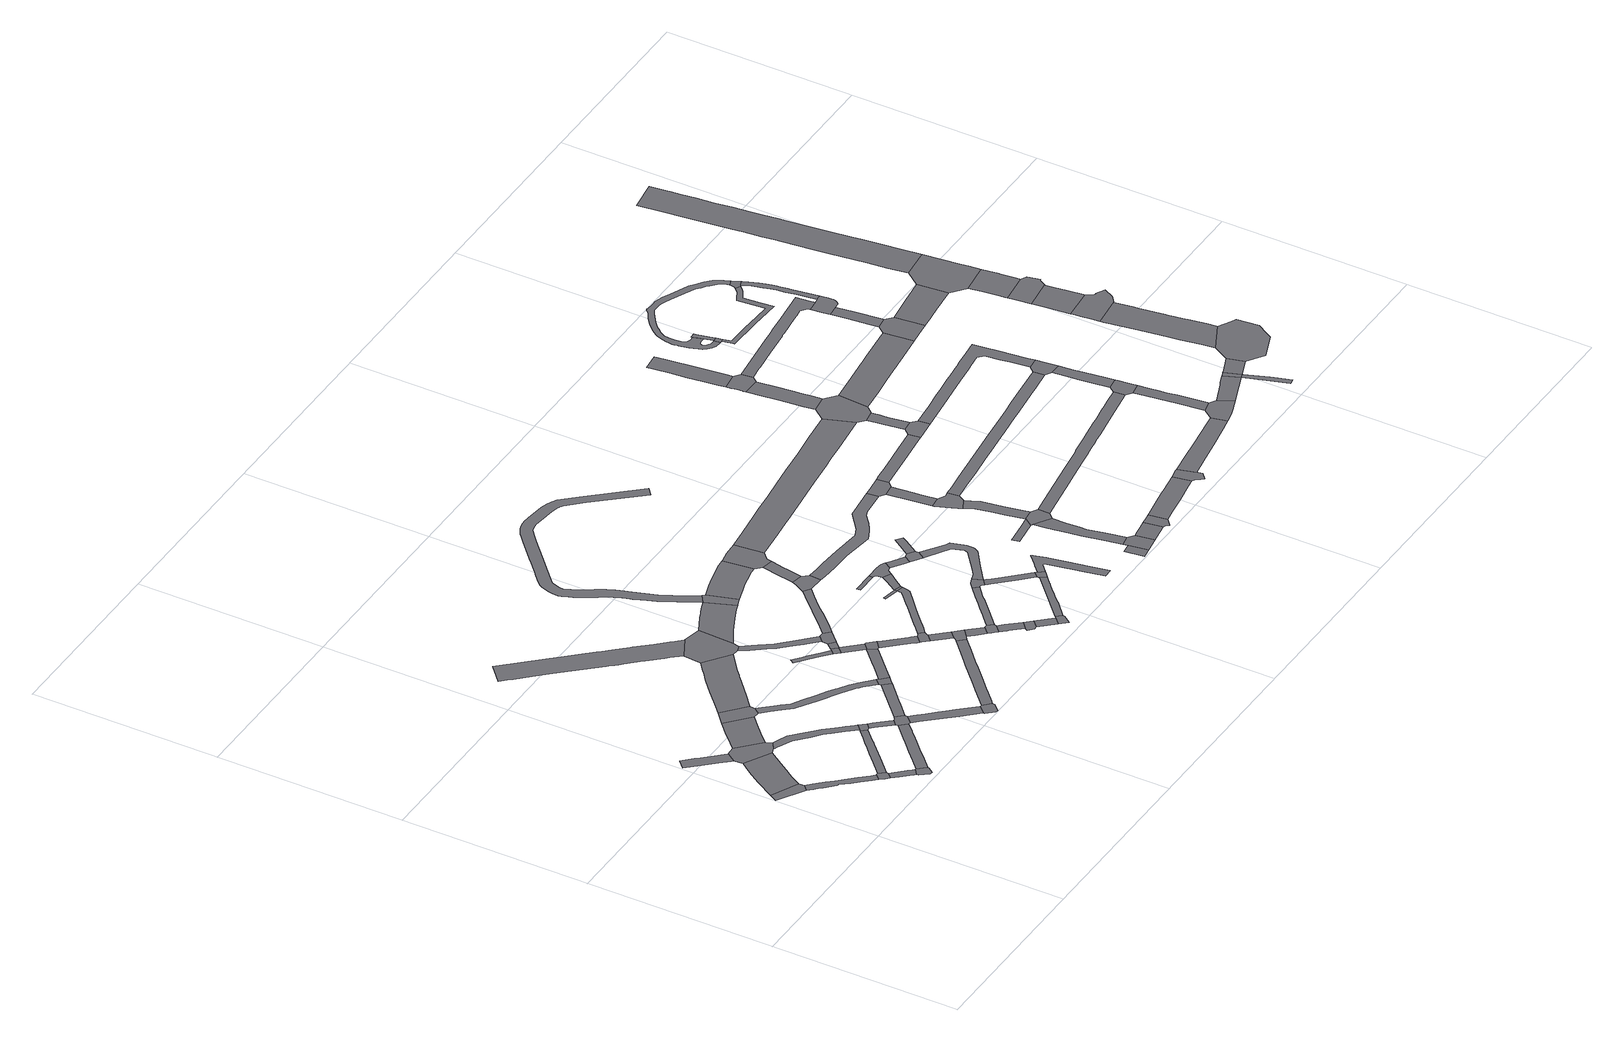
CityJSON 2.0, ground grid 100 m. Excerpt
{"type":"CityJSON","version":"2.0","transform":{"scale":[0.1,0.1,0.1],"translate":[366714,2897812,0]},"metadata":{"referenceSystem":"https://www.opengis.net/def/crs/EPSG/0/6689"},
"CityObjects":{
"road1":{"type":"Road","attributes":{"function":"9020","RoadStructureAttribute.sectionType":"9"},"geometry":[{"type":"MultiSurface","lod":"1","boundaries":[[[0,1,2,3,4]]]}]},
"road2":{"type":"Road","attributes":{"function":"3","RoadStructureAttribute.sectionType":"1"},"geometry":[{"type":"MultiSurface","lod":"1","boundaries":[[[5,6,7,8,9,10,1,0,11,12,13,14,15,16,17,18]]]}]},
"road3":{"type":"Road","attributes":{"function":"9020","RoadStructureAttribute.sectionType":"1"},"geometry":[{"type":"MultiSurface","lod":"1","boundaries":[[[3,19,20,21,22,23,24,25,26,27,28,29,30,31,32,33,34,35,36,37,38,4]]]}]},
"road4":{"type":"Road","attributes":{"function":"9020","RoadStructureAttribute.sectionType":"1"},"geometry":[{"type":"MultiSurface","lod":"1","boundaries":[[[39,40,41,42,43,44,45,46,47,48,49]]]}]},
"road5":{"type":"Road","attributes":{"function":"9020","RoadStructureAttribute.sectionType":"9"},"geometry":[{"type":"MultiSurface","lod":"1","boundaries":[[[50,51,52,53,54,30,29]]]}]},
"road6":{"type":"Road","attributes":{"function":"9020","RoadStructureAttribute.sectionType":"1"},"geometry":[{"type":"MultiSurface","lod":"1","boundaries":[[[55,56,57,52,51,58,59,60,61]]]}]},
"road7":{"type":"Road","attributes":{"function":"9020","RoadStructureAttribute.sectionType":"9"},"geometry":[{"type":"MultiSurface","lod":"1","boundaries":[[[62,63,64,65,44,43,18,17,66,67]]]}]},
"road8":{"type":"Road","attributes":{"function":"9020","RoadStructureAttribute.sectionType":"9"},"geometry":[{"type":"MultiSurface","lod":"1","boundaries":[[[68,69,70,71,72,73,74,55,61]]]}]},
"road9":{"type":"Road","attributes":{"function":"9020","RoadStructureAttribute.sectionType":"1"},"geometry":[{"type":"MultiSurface","lod":"1","boundaries":[[[75,76,77,78,79,80,54,53,81,82,83,84,85,86,87]]]}]},
"road10":{"type":"Road","attributes":{"function":"3","RoadStructureAttribute.sectionType":"1"},"geometry":[{"type":"MultiSurface","lod":"1","boundaries":[[[88,89,90,64,63,91,92,93,94]]]}]},
"road11":{"type":"Road","attributes":{"function":"9020","RoadStructureAttribute.sectionType":"1"},"geometry":[{"type":"MultiSurface","lod":"1","boundaries":[[[66,95,96,97,98,99,100,101,102,103,104,105,106,107,108,109,110,111,112,67]]]}]},
"road12":{"type":"Road","attributes":{"function":"9020","RoadStructureAttribute.sectionType":"1"},"geometry":[{"type":"MultiSurface","lod":"1","boundaries":[[[113,114,115,116,117,74,73,118,119,120,121,122,123,124,125]]]}]},
"road13":{"type":"Road","attributes":{"function":"9020","RoadStructureAttribute.sectionType":"9"},"geometry":[{"type":"MultiSurface","lod":"1","boundaries":[[[88,94,126,127,128,129]]]}]},
"road14":{"type":"Road","attributes":{"function":"9020","RoadStructureAttribute.sectionType":"9"},"geometry":[{"type":"MultiSurface","lod":"1","boundaries":[[[130,131,103,102,132,75,87]]]}]},
"road15":{"type":"Road","attributes":{"function":"9020","RoadStructureAttribute.sectionType":"1"},"geometry":[{"type":"MultiSurface","lod":"1","boundaries":[[[133,134,131,130,135,136,137,138,139]]]}]},
"road16":{"type":"Road","attributes":{"function":"9020","RoadStructureAttribute.sectionType":"9"},"geometry":[{"type":"MultiSurface","lod":"1","boundaries":[[[140,139,138,125,124,141,142,143,144]]]}]},
"road17":{"type":"Road","attributes":{"function":"9020","RoadStructureAttribute.sectionType":"1"},"geometry":[{"type":"MultiSurface","lod":"1","boundaries":[[[145,146,147,148,149,150,142,141,151,152,153,154,155]]]}]},
"road18":{"type":"Road","attributes":{"function":"3","RoadStructureAttribute.sectionType":"1"},"geometry":[{"type":"MultiSurface","lod":"1","boundaries":[[[128,156,157,158,159,160,161,162,163,164,165,166,167,168,169,170,129]]]}]},
"road19":{"type":"Road","attributes":{"function":"9020","RoadStructureAttribute.sectionType":"1"},"geometry":[{"type":"MultiSurface","lod":"1","boundaries":[[[126,171,172,173,174,175,176,177,178,179,180,181,182,183,184,185,186,187,188,189,190,191,192,193,194,195,196,197,127]]]}]},
"road20":{"type":"Road","attributes":{"function":"9020","RoadStructureAttribute.sectionType":"1"},"geometry":[{"type":"MultiSurface","lod":"1","boundaries":[[[198,199,200,201,202,203,204,205,206,207,208,209,210,211,212,213,214,215,216,217,218,219,220,221,222,223,224,225,226,227,228,229]]]}]},
"road21":{"type":"Road","attributes":{"function":"9020","RoadStructureAttribute.sectionType":"1"},"geometry":[{"type":"MultiSurface","lod":"1","boundaries":[[[143,230,231,232,233,234,235,236,237,238,239,144]]]}]},
"road22":{"type":"Road","attributes":{"function":"9020","RoadStructureAttribute.sectionType":"9"},"geometry":[{"type":"MultiSurface","lod":"1","boundaries":[[[154,240,241,242,243,244,245,155]]]}]},
"road23":{"type":"Road","attributes":{"function":"9020","RoadStructureAttribute.sectionType":"9"},"geometry":[{"type":"MultiSurface","lod":"1","boundaries":[[[246,185,184,235,234,247,248,249]]]}]},
"road24":{"type":"Road","attributes":{"function":"9020","RoadStructureAttribute.sectionType":"9"},"geometry":[{"type":"MultiSurface","lod":"1","boundaries":[[[250,251,198,229,163,162,252,253]]]}]},
"road25":{"type":"Road","attributes":{"function":"9020","RoadStructureAttribute.sectionType":"9"},"geometry":[{"type":"MultiSurface","lod":"1","boundaries":[[[254,255,256,257,258,259,260,261,262,263]]]}]},
"road26":{"type":"Road","attributes":{"function":"9020","RoadStructureAttribute.sectionType":"1"},"geometry":[{"type":"MultiSurface","lod":"1","boundaries":[[[248,264,265,266,267,268,269,270,271,272,249]]]}]},
"road27":{"type":"Road","attributes":{"function":"9020","RoadStructureAttribute.sectionType":"1"},"geometry":[{"type":"MultiSurface","lod":"1","boundaries":[[[273,274,275,276,277,278,279,280,245,244,281,282,283,284,285,286,287,288,289]]]}]},
"road28":{"type":"Road","attributes":{"function":"9020","RoadStructureAttribute.sectionType":"1"},"geometry":[{"type":"MultiSurface","lod":"1","boundaries":[[[290,291,292,293,294,295,296,253,252,297,298,299,300,301,302,303,304,305]]]}]},
"road29":{"type":"Road","attributes":{"function":"9020","RoadStructureAttribute.sectionType":"9"},"geometry":[{"type":"MultiSurface","lod":"1","boundaries":[[[306,263,262,307,308,309]]]}]},
"road30":{"type":"Road","attributes":{"function":"9020","RoadStructureAttribute.sectionType":"1"},"geometry":[{"type":"MultiSurface","lod":"1","boundaries":[[[267,310,311,308,307,312]]]}]},
"road31":{"type":"Road","attributes":{"function":"9020","RoadStructureAttribute.sectionType":"1"},"geometry":[{"type":"MultiSurface","lod":"1","boundaries":[[[309,308,313,314,315]]]}]},
"road32":{"type":"Road","attributes":{"function":"9020","RoadStructureAttribute.sectionType":"9"},"geometry":[{"type":"MultiSurface","lod":"1","boundaries":[[[266,316,317,318,310,267]]]}]},
"road33":{"type":"Road","attributes":{"function":"9020","RoadStructureAttribute.sectionType":"9"},"geometry":[{"type":"MultiSurface","lod":"1","boundaries":[[[314,319,320,290,305,315]]]}]},
"road34":{"type":"Road","attributes":{"function":"3","RoadStructureAttribute.sectionType":"1"},"geometry":[{"type":"MultiSurface","lod":"1","boundaries":[[[321,322,323,324,325,251,250,326,327,328,329,330]]]}]},
"road35":{"type":"Road","attributes":{"function":"9020","RoadStructureAttribute.sectionType":"1"},"geometry":[{"type":"MultiSurface","lod":"1","boundaries":[[[316,331,332,333,334,335,336,337,338,339,340,341,342,317]]]}]},
"road36":{"type":"Road","attributes":{"function":"9020","RoadStructureAttribute.sectionType":"9"},"geometry":[{"type":"MultiSurface","lod":"1","boundaries":[[[343,344,345,335,334,346,347,348,349,350]]]}]},
"road37":{"type":"Road","attributes":{"function":"9020","RoadStructureAttribute.sectionType":"1"},"geometry":[{"type":"MultiSurface","lod":"1","boundaries":[[[351,352,353,348,347]]]}]},
"road38":{"type":"Road","attributes":{"function":"9020","RoadStructureAttribute.sectionType":"9"},"geometry":[{"type":"MultiSurface","lod":"1","boundaries":[[[354,273,289,355,356,353,352]]]}]},
"road39":{"type":"Road","attributes":{"function":"9020","RoadStructureAttribute.sectionType":"9"},"geometry":[{"type":"MultiSurface","lod":"1","boundaries":[[[321,330,357,358,359,360]]]}]},
"road40":{"type":"Road","attributes":{"function":"9020","RoadStructureAttribute.sectionType":"1"},"geometry":[{"type":"MultiSurface","lod":"1","boundaries":[[[361,362,363,364,365,320,319,366,367,368,369,370,371,372]]]}]},
"road41":{"type":"Road","attributes":{"function":"9020","RoadStructureAttribute.sectionType":"1"},"geometry":[{"type":"MultiSurface","lod":"1","boundaries":[[[355,373,374,375,356]]]}]},
"road42":{"type":"Road","attributes":{"function":"9020","RoadStructureAttribute.sectionType":"9"},"geometry":[{"type":"MultiSurface","lod":"1","boundaries":[[[376,377,378,375,374,379,380,381]]]}]},
"road43":{"type":"Road","attributes":{"function":"9020","RoadStructureAttribute.sectionType":"1"},"geometry":[{"type":"MultiSurface","lod":"1","boundaries":[[[382,383,384,385,386,376,381]]]}]},
"road44":{"type":"Road","attributes":{"function":"9020","RoadStructureAttribute.sectionType":"1"},"geometry":[{"type":"MultiSurface","lod":"1","boundaries":[[[387,388,389,390,391,392,393,394,395,396,397,398,399,400,401,402,403,404,405,343,350]]]}]},
"road45":{"type":"Road","attributes":{"function":"9020","RoadStructureAttribute.sectionType":"9"},"geometry":[{"type":"MultiSurface","lod":"1","boundaries":[[[384,406,407,408,409,385]]]}]},
"road46":{"type":"Road","attributes":{"function":"3","RoadStructureAttribute.sectionType":"1"},"geometry":[{"type":"MultiSurface","lod":"1","boundaries":[[[410,411,412,413,414,359,358,415,416,417,418,419,420]]]}]},
"road47":{"type":"Road","attributes":{"function":"9020","RoadStructureAttribute.sectionType":"1"},"geometry":[{"type":"MultiSurface","lod":"1","boundaries":[[[409,408,421,422]]]}]},
"road48":{"type":"Road","attributes":{"function":"9020","RoadStructureAttribute.sectionType":"9"},"geometry":[{"type":"MultiSurface","lod":"1","boundaries":[[[423,422,421,424,425,426,427]]]}]},
"road49":{"type":"Road","attributes":{"function":"9020","RoadStructureAttribute.sectionType":"9"},"geometry":[{"type":"MultiSurface","lod":"1","boundaries":[[[428,429,430,431,432,433,372,371]]]}]},
"road50":{"type":"Road","attributes":{"function":"9020","RoadStructureAttribute.sectionType":"9"},"geometry":[{"type":"MultiSurface","lod":"1","boundaries":[[[434,435,436,437,438,439]]]}]},
"road51":{"type":"Road","attributes":{"function":"9020","RoadStructureAttribute.sectionType":"1"},"geometry":[{"type":"MultiSurface","lod":"1","boundaries":[[[440,441,442,443,444,445,446,378,377,447,448,449,450,451,452]]]}]},
"road52":{"type":"Road","attributes":{"function":"9020","RoadStructureAttribute.sectionType":"9"},"geometry":[{"type":"MultiSurface","lod":"1","boundaries":[[[434,439,398,397,453]]]}]},
"road53":{"type":"Road","attributes":{"function":"9020","RoadStructureAttribute.sectionType":"1"},"geometry":[{"type":"MultiSurface","lod":"1","boundaries":[[[454,455,456,431,430,457,458,459,460,461]]]}]},
"road54":{"type":"Road","attributes":{"function":"9020","RoadStructureAttribute.sectionType":"9"},"geometry":[{"type":"MultiSurface","lod":"1","boundaries":[[[462,463,464,465,466]]]}]},
"road55":{"type":"Road","attributes":{"function":"9020","RoadStructureAttribute.sectionType":"1"},"geometry":[{"type":"MultiSurface","lod":"1","boundaries":[[[467,468,469,470,471,472,473,474,475,476,477,478,479,480,481,482,483,484,485,486,487,488,489,490,491,492,493,494,495,496,497,498,499,500,501,502,503,504,505,506,507,508,509,510,511,512,513,514,515,516,517,518,519,520,521,522,523,524,525,526,527,528,529,530,531,532,533,534,535,536,537,538,539,540,541,542,543,544,545,546,547,548,549,550,551,552,553,554,555,556,557,558,559,560,561,562,563,564,565,566,567,568,569,570,571,321,360]]]}]},
"road56":{"type":"Road","attributes":{"function":"9020","RoadStructureAttribute.sectionType":"1"},"geometry":[{"type":"MultiSurface","lod":"1","boundaries":[[[572,573,574,575,576,577,578,434,453]]]}]},
"road57":{"type":"Road","attributes":{"function":"9020","RoadStructureAttribute.sectionType":"9"},"geometry":[{"type":"MultiSurface","lod":"1","boundaries":[[[460,579,580,581,582,583,420,419,461]]]}]},
"road58":{"type":"Road","attributes":{"function":"9020","RoadStructureAttribute.sectionType":"1"},"geometry":[{"type":"MultiSurface","lod":"1","boundaries":[[[584,585,586,587,588,427,426,589,590,591,592,593,594,595,596,597,598,599,600,601,602]]]}]},
"road59":{"type":"Road","attributes":{"function":"9020","RoadStructureAttribute.sectionType":"9"},"geometry":[{"type":"MultiSurface","lod":"1","boundaries":[[[603,604,605,462,466,606,607,608,609,575,574,610,611]]]}]},
"road60":{"type":"Road","attributes":{"function":"9020","RoadStructureAttribute.sectionType":"9"},"geometry":[{"type":"MultiSurface","lod":"1","boundaries":[[[451,612,613,614,615,616,617,618,452]]]}]},
"road61":{"type":"Road","attributes":{"function":"9020","RoadStructureAttribute.sectionType":"1"},"geometry":[{"type":"MultiSurface","lod":"1","boundaries":[[[615,619,620,621,622,623,624,625,626,627,616]]]}]},
"road62":{"type":"Road","attributes":{"function":"9020","RoadStructureAttribute.sectionType":"1"},"geometry":[{"type":"MultiSurface","lod":"1","boundaries":[[[628,629,630,631,632,603,611]]]}]},
"road63":{"type":"Road","attributes":{"function":"9020","RoadStructureAttribute.sectionType":"9"},"geometry":[{"type":"MultiSurface","lod":"1","boundaries":[[[630,629,633,634,635,636,637,638]]]}]},
"road64":{"type":"Road","attributes":{"function":"9020","RoadStructureAttribute.sectionType":"9"},"geometry":[{"type":"MultiSurface","lod":"1","boundaries":[[[601,639,640,641,642,623,622,643,644,602]]]}]},
"road65":{"type":"Road","attributes":{"function":"9020","RoadStructureAttribute.sectionType":"1"},"geometry":[{"type":"MultiSurface","lod":"1","boundaries":[[[645,646,647,648,649,650,651,652,653,654,655,656,657,636,635,658,659,660,661,662,663,664,665,666,617,616,667]]]}]},
"road66":{"type":"Road","attributes":{"function":"9020","RoadStructureAttribute.sectionType":"1"},"geometry":[{"type":"MultiSurface","lod":"1","boundaries":[[[640,668,669,670,671,672,673,674,675,676,677,678,679,680,681,682,683,684,685,686,687,688,689,641]]]}]},
"road67":{"type":"Road","attributes":{"function":"9020","RoadStructureAttribute.sectionType":"9"},"geometry":[{"type":"MultiSurface","lod":"1","boundaries":[[[637,690,691,692,638]]]}]},
"road68":{"type":"Road","attributes":{"function":"9020","RoadStructureAttribute.sectionType":"1"},"geometry":[{"type":"MultiSurface","lod":"1","boundaries":[[[693,694,695,696,697,698,699,700,701,702,703,704,705,706,707,708,709,710,711,429,428]]]}]},
"road69":{"type":"Road","attributes":{"function":"3","RoadStructureAttribute.sectionType":"1"},"geometry":[{"type":"MultiSurface","lod":"1","boundaries":[[[712,713,714,715,716]]]}]},
"road70":{"type":"Road","attributes":{"function":"9020","RoadStructureAttribute.sectionType":"9"},"geometry":[{"type":"MultiSurface","lod":"1","boundaries":[[[717,718,719,720,721,722]]]}]},
"road71":{"type":"Road","attributes":{"function":"9020","RoadStructureAttribute.sectionType":"9"},"geometry":[{"type":"MultiSurface","lod":"1","boundaries":[[[715,723,724,725,726,727,728,729,730,716]]]}]},
"road72":{"type":"Road","attributes":{"function":"9020","RoadStructureAttribute.sectionType":"1"},"geometry":[{"type":"MultiSurface","lod":"1","boundaries":[[[731,732,733,734,735,736,737,729,728,738,739,740,741,742,743]]]}]},
"road73":{"type":"Road","attributes":{"function":"9020","RoadStructureAttribute.sectionType":"9"},"geometry":[{"type":"MultiSurface","lod":"1","boundaries":[[[742,744,745,746,721,720,747,748,743]]]}]},
"road74":{"type":"Road","attributes":{"function":"3","RoadStructureAttribute.sectionType":"1"},"geometry":[{"type":"MultiSurface","lod":"1","boundaries":[[[749,750,751,752,753,754,755,756,757,758,759,760,581,580,761,762,763,764,765,766,767,768,769,770]]]}]},
"road75":{"type":"Road","attributes":{"function":"3","RoadStructureAttribute.sectionType":"1"},"geometry":[{"type":"MultiSurface","lod":"1","boundaries":[[[771,772,773,727,726,774,775]]]}]},
"road76":{"type":"Road","attributes":{"function":"9020","RoadStructureAttribute.sectionType":"1"},"geometry":[{"type":"MultiSurface","lod":"1","boundaries":[[[776,777,778,779,780,781,782,721,746,783,784,785,786,787,788]]]}]},
"road77":{"type":"Road","attributes":{"function":"9020","RoadStructureAttribute.sectionType":"9"},"geometry":[{"type":"MultiSurface","lod":"1","boundaries":[[[789,790,791,792,776,788,793,794,795,796]]]}]},
"road78":{"type":"Road","attributes":{"function":"9020","RoadStructureAttribute.sectionType":"1"},"geometry":[{"type":"MultiSurface","lod":"1","boundaries":[[[797,798,799,800,801,789,796]]]}]},
"road79":{"type":"Road","attributes":{"function":"9020","RoadStructureAttribute.sectionType":"9"},"geometry":[{"type":"MultiSurface","lod":"1","boundaries":[[[799,802,803,804,704,703,800]]]}]},
"road80":{"type":"Road","attributes":{"function":"9020","RoadStructureAttribute.sectionType":"9"},"geometry":[{"type":"MultiSurface","lod":"1","boundaries":[[[805,771,775,806,807,808,809]]]}]},
"road81":{"type":"Road","attributes":{"function":"3","RoadStructureAttribute.sectionType":"1"},"geometry":[{"type":"MultiSurface","lod":"1","boundaries":[[[810,811,812,813,814,809,808,815,816,817,818,819,820]]]}]},
"road82":{"type":"Road","attributes":{"function":"9020","RoadStructureAttribute.sectionType":"1"},"geometry":[{"type":"MultiSurface","lod":"1","boundaries":[[[821,822,823,824,825,826,827,803,802,828,829,830,831]]]}]},
"road83":{"type":"Road","attributes":{"function":"9020","RoadStructureAttribute.sectionType":"9"},"geometry":[{"type":"MultiSurface","lod":"1","boundaries":[[[832,833,834,835,836,837,838,839,840,810,820]]]}]},
"road84":{"type":"Road","attributes":{"function":"9020","RoadStructureAttribute.sectionType":"1"},"geometry":[{"type":"MultiSurface","lod":"1","boundaries":[[[744,841,842,843,844,845,846,847,848,849,850,851,852,853,854,855,856,857,858,859,860,861,862,863,864,865,745]]]}]},
"road85":{"type":"Road","attributes":{"function":"9020","RoadStructureAttribute.sectionType":"9"},"geometry":[{"type":"MultiSurface","lod":"1","boundaries":[[[866,867,868,869,821,831]]]}]},
"road86":{"type":"Road","attributes":{"function":"9020","RoadStructureAttribute.sectionType":"1"},"geometry":[{"type":"MultiSurface","lod":"1","boundaries":[[[870,871,869,868,872,873,874,875,876]]]}]},
"road87":{"type":"Road","attributes":{"function":"9020","RoadStructureAttribute.sectionType":"1"},"geometry":[{"type":"MultiSurface","lod":"1","boundaries":[[[877,878,879,880,881,882,883,884,885,886,794,793,887,888,889,890,891,892,893,894,895,896,897,898]]]}]},
"road88":{"type":"Road","attributes":{"function":"9020","RoadStructureAttribute.sectionType":"9"},"geometry":[{"type":"MultiSurface","lod":"1","boundaries":[[[899,900,749,770,876,875,901,902,903]]]}]},
"road89":{"type":"Road","attributes":{"function":"9020","RoadStructureAttribute.sectionType":"1"},"geometry":[{"type":"MultiSurface","lod":"1","boundaries":[[[904,905,906,907,900,899,908,909,910,911,912,913]]]}]},
"road90":{"type":"Road","attributes":{"function":"9020","RoadStructureAttribute.sectionType":"9"},"geometry":[{"type":"MultiSurface","lod":"1","boundaries":[[[914,915,916,917,918,913,912,919,920,921,922]]]}]},
"road91":{"type":"Road","attributes":{"function":"3","RoadStructureAttribute.sectionType":"1"},"geometry":[{"type":"MultiSurface","lod":"1","boundaries":[[[923,924,925,926,927,839,838,928,929,930,931]]]}]},
"road92":{"type":"Road","attributes":{"function":"9020","RoadStructureAttribute.sectionType":"1"},"geometry":[{"type":"MultiSurface","lod":"1","boundaries":[[[921,932,933,934,935,936,937,938,939,940,941,942,922]]]}]},
"road93":{"type":"Road","attributes":{"function":"9020","RoadStructureAttribute.sectionType":"1"},"geometry":[{"type":"MultiSurface","lod":"1","boundaries":[[[943,944,945,946,947,948,949,950,951,952,953,954,955,956,957,958,959,960,961,867,866,962,963,964,965,966,967,968,969,970,971,972,973,974]]]}]},
"road94":{"type":"Road","attributes":{"function":"3","RoadStructureAttribute.sectionType":"1"},"geometry":[{"type":"MultiSurface","lod":"1","boundaries":[[[902,975,976,977,978,979,980,981,982,983,984,985,986,903]]]}]},
"road95":{"type":"Road","attributes":{"function":"9020","RoadStructureAttribute.sectionType":"9"},"geometry":[{"type":"MultiSurface","lod":"1","boundaries":[[[987,988,989,990,991,992]]]}]},
"road96":{"type":"Road","attributes":{"function":"9020","RoadStructureAttribute.sectionType":"9"},"geometry":[{"type":"MultiSurface","lod":"1","boundaries":[[[993,994,995,996,997,998,999,1000,1001,1002,988,987]]]}]},
"road97":{"type":"Road","attributes":{"function":"9020","RoadStructureAttribute.sectionType":"9"},"geometry":[{"type":"MultiSurface","lod":"1","boundaries":[[[1003,1004,1005,923,931,1006,1007,1008,1009]]]}]},
"road98":{"type":"Road","attributes":{"function":"9020","RoadStructureAttribute.sectionType":"1"},"geometry":[{"type":"MultiSurface","lod":"1","boundaries":[[[1010,1011,1012,1013,1014,1015,1005,1004,1016,1017,1018,1019,1020,1021,1022]]]}]},
"road99":{"type":"Road","attributes":{"function":"9020","RoadStructureAttribute.sectionType":"9"},"geometry":[{"type":"MultiSurface","lod":"1","boundaries":[[[853,852,1010,1022,1023,1024,1025,1026]]]}]},
"road100":{"type":"Road","attributes":{"function":"9020","RoadStructureAttribute.sectionType":"1"},"geometry":[{"type":"MultiSurface","lod":"1","boundaries":[[[1027,1028,1029,1030,1031,1032,1033,1034,1035,1036,1037,1038,1039,1040,1041,1042,1043,1044,1045,920,919]]]}]},
"road101":{"type":"Road","attributes":{"function":"9020","RoadStructureAttribute.sectionType":"1"},"geometry":[{"type":"MultiSurface","lod":"1","boundaries":[[[1025,1046,1047,1048,1049,1050,1051,1052,1053,1026]]]}]},
"road102":{"type":"Road","attributes":{"function":"9020","RoadStructureAttribute.sectionType":"9"},"geometry":[{"type":"MultiSurface","lod":"1","boundaries":[[[1050,1049,1054,974,973,877,898]]]}]},
"road103":{"type":"Road","attributes":{"function":"3","RoadStructureAttribute.sectionType":"1"},"geometry":[{"type":"MultiSurface","lod":"1","boundaries":[[[1055,1056,1057,1058,1059,1003,1009,1060,1061]]]}]},
"road104":{"type":"Road","attributes":{"function":"9020","RoadStructureAttribute.sectionType":"1"},"geometry":[{"type":"MultiSurface","lod":"1","boundaries":[[[1062,1063,1064,1065,1066,1067,1068,1069,1070,1071,1072,1073,1074,1075,1076,1077,1078,1079,1080,1081,1082,1083,1084,1085,1086,1087,1088,1089,1090,1091,1092,1093,1094,1095,1096,1097,1098,1099,1100,1101,1102,1103,1104,989,988,1105,1106,1107,1108,1109,1110,1111,1112,1113,1114,1115,1116,1117,1118,1119,1120,1121,1122,1123,1124,1125,1126,1127,1128,1129,1130,1131,1132,1133,1134,1135,1136,1137,1138,1139,1140,1141,1142,1143,1144,1145,1146,1147,1148,1149,1150,1151,1152,1153,1154]]]}]},
"road105":{"type":"Road","attributes":{"function":"9020","RoadStructureAttribute.sectionType":"1"},"geometry":[{"type":"MultiSurface","lod":"1","boundaries":[[[991,1155,1156,1157,1158,1159,1160,1161,1162,1163,1164,1165,1166,1167,1168,1169,1170,1171,1172,1173,1174,1175,1176,1177,1178,1179,1180,1181,992]]]}]},
"road106":{"type":"Road","attributes":{"function":"9020","RoadStructureAttribute.sectionType":"9"},"geometry":[{"type":"MultiSurface","lod":"1","boundaries":[[[1182,1056,1055,1183,1184]]]}]},
"road107":{"type":"Road","attributes":{"function":"9020","RoadStructureAttribute.sectionType":"9"},"geometry":[{"type":"MultiSurface","lod":"1","boundaries":[[[981,980,1185,1186,1187,1188,1189]]]}]},
"road108":{"type":"Road","attributes":{"function":"9020","RoadStructureAttribute.sectionType":"9"},"geometry":[{"type":"MultiSurface","lod":"1","boundaries":[[[1190,1191,1192,1193,1194,1195,1196,1197,1183,1055]]]}]},
"road109":{"type":"Road","attributes":{"function":"9020","RoadStructureAttribute.sectionType":"1"},"geometry":[{"type":"MultiSurface","lod":"1","boundaries":[[[1188,1198,1199,1200,1201,1202,1203,1189]]]}]},
"road110":{"type":"Road","attributes":{"function":"3","RoadStructureAttribute.sectionType":"1"},"geometry":[{"type":"MultiSurface","lod":"1","boundaries":[[[1183,1204,1205,1206,1207,1184]]]}]},
"road111":{"type":"Road","attributes":{"function":"9020","RoadStructureAttribute.sectionType":"9"},"geometry":[{"type":"MultiSurface","lod":"1","boundaries":[[[1208,1209,1210,1211,1212,1213,1214,1215,1216,1217,1218,1219,1220,1038,1037,1221,1200,1199,1222]]]}]},
"road112":{"type":"Road","attributes":{"function":"9020","RoadStructureAttribute.sectionType":"1"},"geometry":[{"type":"MultiSurface","lod":"1","boundaries":[[[1223,1224,1225,1226,1227,1228,1229,1230,1231,1218,1217,1232,1233,1234,1235,1236,1237,1238,1239,1240,1241,1242,1243,1244,1245]]]}]},
"road113":{"type":"Road","attributes":{"function":"9020","RoadStructureAttribute.sectionType":"9"},"geometry":[{"type":"MultiSurface","lod":"1","boundaries":[[[1244,1246,1154,1153,1247,1248,1249,1168,1167,1250,1245]]]}]},
"road114":{"type":"Road","attributes":{"function":"3","RoadStructureAttribute.sectionType":"1"},"geometry":[{"type":"MultiSurface","lod":"1","boundaries":[[[1251,1252,1187,1186,1253,1254,1255,1256]]]}]},
"road115":{"type":"Road","attributes":{"function":"9020","RoadStructureAttribute.sectionType":"9"},"geometry":[{"type":"MultiSurface","lod":"1","boundaries":[[[1257,1258,1259,1260,1206,1205,1261,1262,1263,1264]]]}]},
"road116":{"type":"Road","attributes":{"function":"9020","RoadStructureAttribute.sectionType":"1"},"geometry":[{"type":"MultiSurface","lod":"1","boundaries":[[[1265,1266,1267,1268,1269,1270,1271,1272,1273,1260,1259,1274,1275,1276,1277,1278,1279,1280,1281,1282,1283,1284,1285,1286]]]}]},
"road117":{"type":"Road","attributes":{"function":"9020","RoadStructureAttribute.sectionType":"9"},"geometry":[{"type":"MultiSurface","lod":"1","boundaries":[[[1287,1288,1289,1286,1285,1290,1291,1292,1293,1294,1295,1296,1297]]]}]},
"road118":{"type":"Road","attributes":{"function":"9020","RoadStructureAttribute.sectionType":"1"},"geometry":[{"type":"MultiSurface","lod":"1","boundaries":[[[1296,1298,1299,1300,1301,1302,1303,1304,1305,1306,1307,1297]]]}]},
"road119":{"type":"Road","attributes":{"function":"9020","RoadStructureAttribute.sectionType":"9"},"geometry":[{"type":"MultiSurface","lod":"1","boundaries":[[[1308,1309,1310,1302,1301,1311,1312,1313]]]}]},
"road120":{"type":"Road","attributes":{"function":"9020","RoadStructureAttribute.sectionType":"1"},"geometry":[{"type":"MultiSurface","lod":"1","boundaries":[[[1314,1315,1316,1309,1308,1317,1318,1319,1320,1321]]]}]},
"road121":{"type":"Road","attributes":{"function":"9020","RoadStructureAttribute.sectionType":"9"},"geometry":[{"type":"MultiSurface","lod":"1","boundaries":[[[1322,1323,1324,1325,1326,1256,1255,1321,1320]]]}]},
"road122":{"type":"Road","attributes":{"function":"3","RoadStructureAttribute.sectionType":"1"},"geometry":[{"type":"MultiSurface","lod":"1","boundaries":[[[1327,1328,1329,1330,1331,1332,1333,1334,1335,1336,1337,1338,1339,1340,1326,1325,1341,1342,1343,1344,1345,1346,1347,1348,1349,1350,1351,1352,1353,1354,1355,1356,1357,1358,1359,1360,1361]]]}]}
},
"vertices":[
[175,528,0],[31,599,0],[9,558,0],[147,472,0],[178,500,0],
[148,786,0],[126,754,0],[105,724,0],[92,702,0],[69,664,0],[50,632,0],[195,564,0],[197,568,0],[207,584,0],[218,601,0],[240,634,0],[271,680,0],[325,759,0],[183,834,0],
[173,446,0],[195,424,0],[205,414,0],[254,367,0],[258,363,0],[265,368,0],[280,341,0],[300,318,0],[329,285,0],[369,243,0],[390,219,0],[415,247,0],[398,264,0],[356,310,0],[311,358,0],[282,390,0],[280,392,0],[249,425,0],[206,470,0],[196,480,0],
[13,1063,0],[73,998,0],[130,935,0],[170,892,0],[178,882,0],[213,933,0],[201,945,0],[157,993,0],[123,1030,0],[105,1050,0],[56,1103,0],
[411,196,0],[427,179,0],[455,204,0],[457,218,0],[431,247,0],
[542,110,0],[524,129,0],[518,136,0],[456,147,0],[490,110,0],[505,94,0],[512,85,0],
[390,802,0],[378,827,0],[264,937,0],[215,933,0],[354,768,0],[393,795,0],
[514,81,0],[514,74,0],[548,31,0],[564,30,0],[586,60,0],[585,67,0],[551,108,0],
[679,485,0],[636,445,0],[603,414,0],[593,404,0],[547,360,0],[493,307,0],[534,292,0],[540,298,0],[621,375,0],[631,384,0],[630,386,0],[662,418,0],[704,459,0],
[407,1077,0],[354,1028,0],[295,969,0],[421,871,0],[430,880,0],[481,929,0],[529,973,0],
[363,763,0],[372,760,0],[454,723,0],[520,661,0],[569,625,0],[596,593,0],[640,544,0],[686,492,0],[714,517,0],[705,527,0],[675,560,0],[654,585,0],[629,614,0],[598,647,0],[572,672,0],[541,701,0],[474,761,0],[421,784,0],
[760,309,0],[718,269,0],[704,255,0],[653,207,0],[601,157,0],[635,114,0],[692,169,0],[735,211,0],[755,231,0],[793,268,0],[797,272,0],[840,314,0],[803,351,0],
[562,970,0],[589,1002,0],[590,1030,0],[471,1134,0],
[717,460,0],[744,485,0],[684,490,0],
[787,436,0],[762,464,0],[735,440,0],[761,409,0],[790,377,0],[801,365,0],[828,389,0],
[840,389,0],[851,313,0],[889,350,0],[888,362,0],[853,400,0],
[1048,176,0],[1004,224,0],[989,240,0],[948,285,0],[923,312,0],[921,315,0],[880,281,0],[946,209,0],[1011,137,0],[1090,54,0],[1127,92,0],
[656,1087,0],[739,1162,0],[771,1190,0],[777,1195,0],[807,1222,0],[866,1269,0],[908,1301,0],[772,1399,0],[736,1371,0],[700,1341,0],[671,1318,0],[662,1310,0],[630,1280,0],[596,1250,0],[523,1183,0],
[602,926,0],[638,886,0],[679,840,0],[721,814,0],[781,778,0],[829,749,0],[853,736,0],[887,715,0],[895,710,0],[943,677,0],[958,667,0],[971,658,0],[984,645,0],[1041,590,0],[1068,619,0],[1010,672,0],[970,709,0],[919,741,0],[909,747,0],[893,758,0],[872,772,0],[819,803,0],[762,837,0],[703,872,0],[670,909,0],[649,933,0],[624,962,0],
[892,1554,0],[850,1600,0],[844,1606,0],[791,1663,0],[722,1739,0],[715,1747,0],[667,1799,0],[612,1859,0],[605,1866,0],[546,1929,0],[501,1979,0],[440,2045,0],[371,2121,0],[266,2234,0],[176,2153,0],[215,2112,0],[224,2101,0],[287,2034,0],[355,1961,0],[416,1894,0],[467,1838,0],[490,1813,0],[529,1771,0],[547,1752,0],[557,1741,0],[569,1727,0],[586,1709,0],[652,1639,0],[657,1633,0],[720,1565,0],[737,1547,0],[782,1497,0],
[951,421,0],[959,428,0],[969,439,0],[1026,491,0],[1078,540,0],[1042,578,0],[998,537,0],[934,477,0],[933,476,0],[870,416,0],
[1089,47,0],[1123,5,0],[1136,2,0],[1173,40,0],[1175,54,0],[1137,90,0],
[1073,614,0],[1088,550,0],[1113,573,0],[1075,612,0],
[982,1344,0],[991,1536,0],[938,1297,0],[974,1311,0],
[1122,949,0],[1076,987,0],[1068,994,0],[1048,1008,0],[1003,1044,0],[988,1023,0],[1078,950,0],[1115,920,0],[1141,894,0],[1161,917,0],
[1159,617,0],[1226,680,0],[1282,733,0],[1251,776,0],[1249,774,0],[1227,754,0],[1178,707,0],[1145,676,0],[1091,626,0],
[1518,446,0],[1464,396,0],[1392,330,0],[1375,314,0],[1324,266,0],[1260,206,0],[1228,176,0],[1193,142,0],[1187,65,0],[1251,126,0],[1264,137,0],[1327,195,0],[1383,249,0],[1411,275,0],[1422,286,0],[1486,346,0],[1552,408,0],
[1230,1018,0],[1177,1070,0],[1169,1079,0],[1128,1119,0],[1117,1131,0],[1075,1173,0],[1029,1237,0],[972,1249,0],[1003,1208,0],[1039,1160,0],[1048,1147,0],[1091,1103,0],[1140,1052,0],[1141,1051,0],[1149,1043,0],[1199,991,0],
[1163,919,0],[1169,866,0],[1198,896,0],[1169,925,0],
[1284,807,0],[1200,894,0],[1249,779,0],
[1200,898,0],[1232,929,0],[1199,956,0],
[1291,733,0],[1328,766,0],[1295,803,0],
[1291,987,0],[1260,1018,0],
[1191,1626,0],[1156,1613,0],[1120,1598,0],[1111,1594,0],[1076,1579,0],[1068,1393,0],[1151,1433,0],[1176,1444,0],[1218,1462,0],[1250,1474,0],
[1357,659,0],[1406,605,0],[1413,597,0],[1422,588,0],[1459,622,0],[1450,631,0],[1443,639,0],[1442,641,0],[1440,643,0],[1434,650,0],[1383,706,0],[1336,758,0],
[1479,631,0],[1470,623,0],[1465,622,0],[1429,580,0],[1456,550,0],[1493,585,0],[1496,595,0],[1502,605,0],
[1495,507,0],[1532,467,0],[1569,501,0],
[1529,457,0],[1573,421,0],[1611,456,0],
[1274,1483,0],[1297,1491,0],[1247,1645,0],[1238,1658,0],
[1497,1261,0],[1450,1213,0],[1395,1157,0],[1383,1145,0],[1318,1077,0],[1319,1015,0],[1373,1070,0],[1384,1083,0],[1432,1139,0],[1493,1197,0],[1536,1240,0],[1498,1263,0],
[1600,390,0],[1640,347,0],[1678,382,0],
[1715,340,0],[1717,354,0],[1695,382,0],[1655,331,0],[1664,322,0],[1678,306,0],
[1706,276,0],[1711,271,0],[1763,213,0],[1801,245,0],[1743,310,0],
[1527,627,0],[1555,653,0],[1569,666,0],[1597,692,0],[1646,738,0],[1708,792,0],[1731,813,0],[1747,827,0],[1750,827,0],[1753,847,0],[1759,871,0],[1721,880,0],[1720,857,0],[1713,847,0],[1661,800,0],[1634,774,0],[1585,728,0],[1531,678,0],[1528,676,0],
[1754,195,0],[1783,172,0],[1798,173,0],[1836,208,0],
[1480,1706,0],[1444,1699,0],[1410,1692,0],[1364,1681,0],[1316,1668,0],[1364,1512,0],[1411,1526,0],[1449,1535,0],[1509,1547,0],[1539,1550,0],[1519,1711,0],
[1870,95,0],[1908,130,0],
[1910,132,0],[1906,56,0],[1938,97,0],[1939,109,0],[1915,136,0],
[1618,1234,0],[1623,1297,0],[1598,1328,0],[1538,1339,0],[1538,1338,0],[1522,1303,0],
[1722,893,0],[1719,894,0],[1644,909,0],[1642,896,0],[1718,880,0],[1720,880,0],
[1908,578,0],[1867,541,0],[1845,521,0],[1825,501,0],[1799,478,0],[1756,437,0],[1707,392,0],[1797,426,0],[1871,495,0],[1869,498,0],[1889,515,0],[1942,561,0],[1918,587,0],
[1762,883,0],
[1552,1418,0],[1545,1375,0],[1539,1343,0],[1604,1365,0],[1612,1413,0],[1616,1433,0],[1630,1506,0],[1570,1518,0],
[1759,1053,0],[1748,1053,0],[1643,1054,0],[1644,1033,0],[1759,1033,0],
[1212,1696,0],[1190,1732,0],[1189,1734,0],[1167,1780,0],[1138,1841,0],[1115,1899,0],[1097,1958,0],[1088,1993,0],[1073,2033,0],[1055,2073,0],[1026,2119,0],[997,2167,0],[970,2217,0],[962,2237,0],[958,2252,0],[958,2270,0],[961,2282,0],[969,2302,0],[974,2317,0],[977,2321,0],[989,2333,0],[1040,2380,0],[1128,2461,0],[1166,2495,0],[1220,2544,0],[1255,2576,0],[1279,2596,0],[1287,2602,0],[1299,2606,0],[1319,2609,0],[1336,2611,0],[1355,2610,0],[1414,2603,0],[1444,2599,0],[1471,2595,0],[1488,2590,0],[1498,2587,0],[1506,2585,0],[1514,2582,0],[1519,2579,0],[1526,2574,0],[1602,2494,0],[1805,2260,0],[1843,2293,0],[1639,2528,0],[1551,2620,0],[1526,2637,0],[1503,2647,0],[1480,2653,0],[1462,2657,0],[1421,2662,0],[1365,2669,0],[1329,2671,0],[1311,2671,0],[1297,2668,0],[1283,2664,0],[1263,2656,0],[1246,2647,0],[1237,2642,0],[1229,2636,0],[1218,2625,0],[1184,2594,0],[1120,2536,0],[1088,2507,0],[1062,2482,0],[1036,2459,0],[1007,2432,0],[987,2414,0],[964,2393,0],[949,2379,0],[937,2368,0],[928,2356,0],[922,2346,0],[916,2332,0],[908,2309,0],[904,2294,0],[900,2276,0],[900,2257,0],[900,2243,0],[904,2227,0],[909,2212,0],[915,2194,0],[924,2175,0],[935,2154,0],[945,2136,0],[964,2103,0],[983,2074,0],[997,2050,0],[1005,2036,0],[1008,2031,0],[1018,2011,0],[1028,1989,0],[1034,1973,0],[1041,1953,0],[1042,1950,0],[1049,1925,0],[1051,1920,0],[1075,1862,0],[1093,1818,0],[1094,1814,0],[1107,1791,0],[1123,1758,0],[1135,1734,0],[1156,1695,0],[1190,1629,0],
[1764,888,0],[1789,924,0],[1823,971,0],[1780,991,0],[1761,959,0],[1723,901,0],[1722,896,0],
[1636,1538,0],[1671,1569,0],[1656,1727,0],[1580,1720,0],[1525,1712,0],
[2072,282,0],[2029,243,0],[2013,228,0],[1990,206,0],[1932,151,0],[2017,179,0],[2017,181,0],[2038,201,0],[2037,202,0],[2038,202,0],[2053,217,0],[2067,229,0],[2095,257,0],[2120,281,0],[2121,280,0],[2125,284,0],[2124,285,0],[2168,324,0],[2145,351,0],
[1885,1037,0],[1866,1049,0],[1832,1054,0],[1768,1031,0],[1774,1026,0],[1777,1019,0],[1779,1013,0],[1841,997,0],[1861,999,0],
[1946,562,0],[1950,562,0],[1955,559,0],[1967,546,0],[1996,572,0],[1978,623,0],[1943,610,0],
[1978,535,0],[1986,527,0],[2081,429,0],[2142,367,0],[2167,391,0],[2112,449,0],[2059,505,0],[2013,554,0],[2006,562,0],
[1928,956,0],[1949,942,0],[1974,980,0],[1961,989,0],[1911,1021,0],
[1964,933,0],[1979,923,0],[2009,903,0],[2034,943,0],[2035,962,0],[1995,986,0],
[2195,348,0],[2201,354,0],[2177,381,0],[2175,383,0],[2145,362,0],[2145,357,0],
[2088,640,0],[2178,706,0],[2185,714,0],[2190,722,0],[2194,731,0],[2195,742,0],[2195,759,0],[2194,773,0],[2191,788,0],[2171,852,0],[2156,862,0],[2094,902,0],[2072,917,0],[2027,891,0],[2134,824,0],[2148,783,0],[2155,764,0],[2150,745,0],[2115,716,0],[2080,687,0],[2035,652,0],[2009,634,0],[1998,574,0],
[2239,388,0],[2242,389,0],[2245,390,0],[2248,388,0],[2249,386,0],[2249,384,0],[2270,287,0],[2278,249,0],[2287,202,0],[2311,89,0],[2355,91,0],[2355,94,0],[2339,180,0],[2324,262,0],[2318,296,0],[2301,382,0],[2296,404,0],[2287,436,0],[2280,467,0],[2276,474,0],[2230,430,0],[2217,419,0],
[2083,1038,0],[2099,1062,0],[2065,1088,0],
[1655,1231,0],[1739,1226,0],[1849,1222,0],[2010,1202,0],[2062,1226,0],[2081,1237,0],[2083,1238,0],[2117,1259,0],[2165,1301,0],[2192,1310,0],[2326,1325,0],[2319,1385,0],[2244,1376,0],[2144,1365,0],[2051,1290,0],[2005,1268,0],[1854,1284,0],[1741,1291,0],[1687,1293,0],
[2522,110,0],[2534,7,0],[2544,8,0],[2586,15,0],[2570,116,0],
[2465,630,0],[2336,613,0],[2345,574,0],[2479,592,0],[2512,637,0],[2509,636,0],
[2647,25,0],[2653,26,0],[2666,28,0],[2672,29,0],[2656,128,0],[2623,152,0],[2566,141,0],[2570,119,0],
[2500,518,0],[2506,477,0],[2512,430,0],[2519,387,0],[2525,345,0],[2528,345,0],[2550,221,0],[2604,259,0],[2583,350,0],[2582,389,0],[2579,454,0],[2577,531,0],[2491,586,0],
[2605,561,0],[2606,623,0],[2571,644,0],[2484,591,0],[2488,589,0],
[2723,1858,0],[2568,1839,0],[2430,1821,0],[2285,1804,0],[2176,1791,0],[2069,1777,0],[1954,1764,0],[1893,1756,0],[1849,1751,0],[1758,1740,0],[1666,1728,0],[1664,1728,0],[1829,1587,0],[1913,1597,0],[1980,1605,0],[2118,1623,0],[2269,1641,0],[2410,1658,0],[2468,1665,0],[2556,1676,0],[2683,1692,0],[2777,1703,0],
[2762,144,0],[2721,137,0],[2673,131,0],[2689,32,0],[2778,46,0],
[2439,934,0],[2448,916,0],[2454,905,0],[2465,883,0],[2480,806,0],[2495,728,0],[2512,638,0],[2564,684,0],[2546,782,0],[2527,888,0],[2507,932,0],[2504,940,0],[2494,962,0],
[2386,1069,0],[2387,1060,0],[2418,982,0],[2429,954,0],[2515,997,0],[2508,1058,0],[2483,1054,0],[2444,1075,0],
[2435,1157,0],[2431,1193,0],[2418,1310,0],[2357,1303,0],[2374,1168,0],
[2443,1339,0],[2436,1400,0],[2368,1391,0],
[2792,149,0],[2789,42,0],[2804,25,0],[2840,56,0],[2824,154,0],
[3143,205,0],[3039,189,0],[3006,184,0],[2961,177,0],[2860,160,0],[2901,66,0],[2928,71,0],[3015,85,0],[3022,86,0],[3095,99,0],[3160,109,0],
[2817,1446,0],[2734,1436,0],[2704,1432,0],[2568,1414,0],[2510,1408,0],[2503,1407,0],[2464,1403,0],[2517,1348,0],[2633,1361,0],[2792,1380,0],[2825,1384,0],
[3171,101,0],[3184,88,0],[3191,79,0],[3205,65,0],[3236,93,0],[3230,118,0],[3229,121,0],[3202,215,0],[3193,214,0],
[2686,573,0],[2816,594,0],[2860,601,0],[2927,612,0],[3043,629,0],[3093,637,0],[3145,646,0],[3198,654,0],[3208,655,0],[3270,665,0],[3411,688,0],[3590,716,0],[3587,776,0],[3506,764,0],[3465,757,0],[3434,752,0],[3366,742,0],[3331,736,0],[3239,722,0],[3199,716,0],[3097,700,0],[3083,697,0],[2957,678,0],[2816,656,0],[2685,635,0],
[2940,1399,0],[2932,1458,0],[2902,1485,0],[2842,1478,0],
[2824,1616,0],[2828,1586,0],[2887,1597,0],[2884,1623,0],[2883,1637,0],[2878,1682,0],[2817,1672,0],
[3535,1181,0],[3412,1167,0],[3364,1161,0],[3275,1150,0],[3204,1141,0],[3143,1134,0],[3005,1118,0],[2817,1096,0],[2646,1075,0],[2557,1064,0],[2600,1008,0],[2703,1020,0],[2820,1034,0],[2928,1047,0],[3012,1057,0],[3046,1061,0],[3180,1077,0],[3203,1080,0],[3317,1093,0],[3372,1100,0],[3435,1108,0],[3541,1121,0],
[2860,1932,0],[2771,1920,0],[2905,1714,0],[2909,1719,0],[2922,1881,0],
[2740,2194,0],[2750,2112,0],[2758,2035,0],[2764,1979,0],[2854,1990,0],[2848,2042,0],[2843,2088,0],[2834,2167,0],[2822,2271,0],[2730,2272,0],
[2720,2349,0],[2723,2332,0],[2723,2329,0],[2728,2290,0],[2728,2287,0],[2845,2301,0],[2839,2361,0],[2807,2386,0],[2717,2373,0],
[3636,278,0],[3584,271,0],[3513,260,0],[3418,246,0],[3324,232,0],[3325,138,0],[3455,160,0],[3588,185,0],[3652,196,0],
[2801,2434,0],[2785,2555,0],[2763,2730,0],[2758,2772,0],[2756,2784,0],[2666,2773,0],[2671,2731,0],[2680,2658,0],[2691,2567,0],[2702,2481,0],[2712,2410,0],
[3616,1257,0],[3605,1335,0],[3598,1403,0],[3588,1477,0],[3579,1537,0],[3507,1528,0],[3445,1521,0],[3422,1518,0],[3415,1517,0],[3399,1515,0],[3379,1513,0],[3311,1504,0],[3299,1503,0],[3270,1499,0],[3208,1492,0],[3160,1486,0],[3156,1485,0],[3049,1472,0],[3026,1469,0],[2969,1402,0],[3138,1423,0],[3207,1431,0],[3302,1443,0],[3397,1454,0],[3421,1457,0],[3429,1458,0],[3501,1467,0],[3532,1442,0],[3542,1363,0],[3549,1314,0],[3561,1212,0],[3620,1220,0],
[3040,1734,0],[3139,1746,0],[3211,1755,0],[3229,1757,0],[3374,1775,0],[3471,1787,0],[3452,1945,0],[3359,1935,0],[3254,1922,0],[3213,1917,0],[3168,1911,0],[3042,1896,0],
[3028,2607,0],[3006,2602,0],[3009,2570,0],[3015,2571,0],[3017,2571,0],[3035,2575,0],
[3026,2613,0],[3005,2703,0],[3004,2714,0],[2978,2711,0],[2980,2703,0],[2983,2695,0],[2993,2653,0],[2994,2649,0],[2997,2636,0],[3005,2605,0],
[3768,323,0],[3733,343,0],[3673,330,0],[3681,202,0],[3706,209,0],[3738,219,0],[3808,246,0],
[3625,693,0],[3640,583,0],[3644,554,0],[3655,469,0],[3659,438,0],[3668,371,0],[3728,383,0],[3725,415,0],[3712,503,0],[3704,556,0],[3700,591,0],[3692,655,0],[3686,701,0],
[3680,746,0],[3672,803,0],[3670,815,0],[3610,807,0],
[2916,2310,0],[2929,2311,0],[3051,2326,0],[3194,2344,0],[3199,2345,0],[3218,2347,0],[3342,2362,0],[3368,2365,0],[3409,2370,0],[3441,2345,0],[3443,2333,0],[3503,2340,0],[3499,2373,0],[3490,2440,0],[3317,2419,0],[3218,2407,0],[3187,2404,0],[3133,2397,0],[2909,2369,0],
[3664,866,0],[3650,972,0],[3643,1026,0],[3635,1100,0],[3574,1101,0],[3584,1006,0],[3590,960,0],[3599,890,0],
[3626,1170,0],
[3982,313,0],[3948,396,0],[3942,394,0],[3896,375,0],[3882,369,0],[3911,286,0],[3980,312,0],
[3448,2777,0],[3438,2799,0],[3426,2826,0],[3413,2843,0],[3383,2873,0],[3347,2902,0],[3319,2920,0],[3290,2934,0],[3226,2963,0],[3225,2964,0],[3181,2985,0],[3135,2996,0],[3116,2996,0],[3065,2998,0],[3064,3001,0],[3050,2994,0],[3051,2989,0],[3032,2975,0],[3005,2959,0],[2968,2929,0],[2931,2891,0],[2912,2867,0],[2903,2851,0],[2896,2830,0],[2888,2799,0],[2884,2778,0],[2883,2761,0],[2884,2750,0],[2887,2732,0],[2888,2728,0],[2898,2677,0],[2904,2655,0],[2912,2634,0],[2921,2616,0],[2933,2599,0],[2941,2590,0],[2951,2583,0],[2964,2576,0],[2972,2574,0],[2979,2572,0],[2990,2571,0],[2996,2571,0],[3007,2570,0],[3003,2602,0],[2996,2602,0],[2984,2602,0],[2974,2605,0],[2966,2611,0],[2953,2620,0],[2948,2632,0],[2949,2641,0],[2950,2646,0],[2955,2650,0],[2964,2653,0],[2976,2654,0],[2992,2653,0],[2979,2703,0],[2956,2703,0],[2941,2708,0],[2931,2717,0],[2923,2728,0],[2922,2736,0],[2920,2767,0],[2918,2798,0],[2919,2811,0],[2922,2825,0],[2928,2837,0],[2939,2854,0],[2947,2865,0],[2969,2889,0],[2995,2912,0],[3029,2938,0],[3051,2953,0],[3064,2961,0],[3072,2964,0],[3081,2965,0],[3100,2966,0],[3116,2965,0],[3134,2962,0],[3157,2954,0],[3188,2942,0],[3224,2925,0],[3261,2908,0],[3291,2892,0],[3315,2879,0],[3336,2863,0],[3356,2848,0],[3370,2836,0],[3396,2809,0],[3413,2788,0],[3420,2769,0],[3423,2757,0],[3451,2769,0],
[3022,2552,0],[3031,2514,0],[3033,2507,0],[3085,2505,0],[3157,2502,0],[3219,2500,0],[3268,2498,0],[3381,2493,0],[3373,2561,0],[3363,2653,0],[3405,2676,0],[3421,2688,0],[3439,2708,0],[3412,2722,0],[3408,2716,0],[3401,2709,0],[3397,2705,0],[3389,2698,0],[3350,2678,0],[3333,2668,0],[3344,2557,0],[3348,2519,0],[3269,2523,0],[3220,2525,0],[3158,2527,0],[3086,2530,0],[3046,2532,0],
[3970,405,0],[4004,321,0],[3972,405,0],
[3553,1797,0],[3603,1803,0],[3585,1962,0],[3546,1994,0],[3485,1985,0],
[3983,311,0],[4020,197,0],[4055,87,0],[4085,92,0],[4062,160,0],[4050,197,0],[4022,271,0],[4005,318,0],
[3527,2151,0],[3516,2239,0],[3455,2231,0],[3464,2160,0],[3466,2149,0],[3479,2036,0],
[4007,322,0],[4101,357,0],[4076,446,0],[3988,411,0],
[3532,2241,0],[3540,2242,0],[3546,2245,0],[3552,2251,0],[3557,2258,0],[3561,2267,0],[3564,2278,0],[3564,2290,0],[3562,2304,0],[3556,2347,0],[3527,2343,0],[3524,2343,0],[3506,2341,0],[3451,2266,0],[3519,2239,0],
[3451,2701,0],[3461,2679,0],[3471,2650,0],[3482,2610,0],[3491,2574,0],[3497,2547,0],[3504,2500,0],[3512,2447,0],[3519,2397,0],[3539,2468,0],[3538,2479,0],[3535,2499,0],[3533,2507,0],[3528,2544,0],[3524,2561,0],[3520,2585,0],[3513,2614,0],[3504,2646,0],[3496,2671,0],[3488,2694,0],[3473,2722,0],[3473,2723,0],[3446,2710,0],
[3455,2759,0],[3423,2743,0],[3419,2731,0],[3416,2726,0],[3444,2710,0],
[3734,1981,0],[3671,1972,0],[3664,1810,0],[3734,1818,0],[3877,1834,0],[3860,1997,0],
[4367,558,0],[4344,570,0],[4277,608,0],[4124,531,0],[4191,298,0],[4326,353,0],[4344,384,0],[4378,441,0],
[4039,1088,0],[4045,1051,0],[4048,1032,0],[4062,939,0],[4076,842,0],[4089,758,0],[4097,707,0],[4114,600,0],[4117,580,0],[4268,664,0],[4253,757,0],[4248,783,0],[4241,825,0],[4239,836,0],[4237,850,0],[4235,867,0],[4227,921,0],[4218,988,0],[4216,1000,0],[4212,1024,0],[4198,1125,0],[4037,1105,0],
[4021,1239,0],[4025,1203,0],[4031,1152,0],[4213,1136,0],[4234,1152,0],[4262,1208,0],[4216,1231,0],[4215,1228,0],[4207,1232,0],[4182,1269,0],[4019,1256,0],
[4169,1361,0],[4161,1428,0],[4156,1468,0],[4155,1473,0],[3995,1453,0],[3995,1451,0],[3996,1449,0],[4005,1379,0],[4007,1359,0],[4014,1303,0],
[4140,1593,0],[3981,1573,0],[3987,1530,0],[4177,1509,0],[4183,1511,0],[4168,1578,0],
[3965,1702,0],[3975,1622,0],[3979,1586,0],[4137,1619,0],[4127,1700,0],[4127,1705,0],[4116,1794,0],[3956,1772,0],
[4108,1860,0],[4103,1895,0],[4091,1992,0],[4079,2091,0],[3920,2075,0],
[3751,3438,0],[3765,3324,0],[3782,3194,0],[3794,3093,0],[3806,2993,0],[3808,2973,0],[3817,2906,0],[3828,2813,0],[3836,2745,0],[3839,2717,0],[3858,2561,0],[3869,2470,0],[3892,2290,0],[3906,2177,0],[4064,2216,0],[4056,2283,0],[4044,2374,0],[4041,2405,0],[4036,2440,0],[4018,2584,0],[4001,2715,0],[3997,2745,0],[3993,2775,0],[3988,2822,0],[3978,2895,0],[3970,2968,0],[3966,2994,0],[3959,3054,0],[3948,3143,0],[3937,3235,0],[3928,3312,0],[3921,3367,0],[3918,3389,0],[3908,3469,0],[3750,3448,0]
]}
